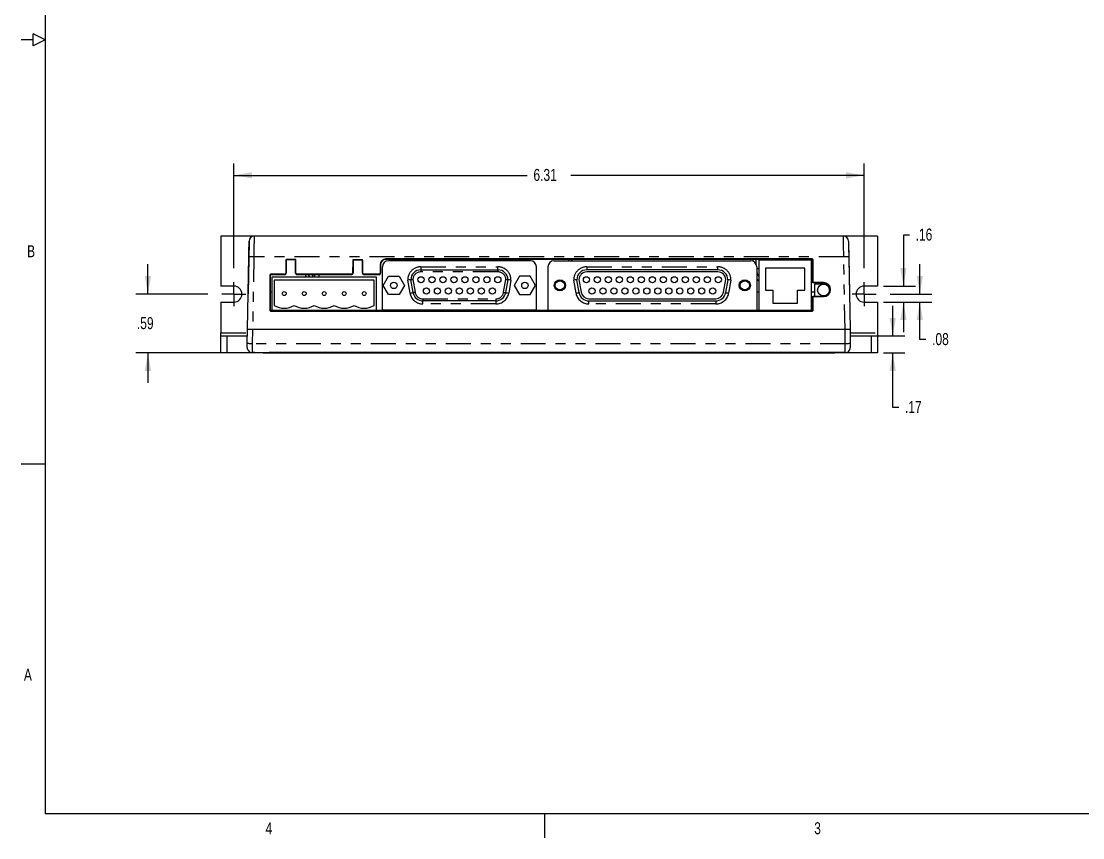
# Model space of a CAD drawing. Extents: x 0.3 to 21.7, y 0.5 to 16.5.
# Drawn here: x 0.26 to 10.89, y 0.51 to 8.69 of the extents above; entities that cross this region are included whole.
import ezdxf

# ---------------------------------------------------------------- set-up
doc = ezdxf.new("R2010")
doc.units = 0
doc.header["$PDSIZE"] = -1
doc.linetypes.add('PHANTOM', pattern=[0.5, 0.25, -0.05, 0.05, -0.05, 0.05, -0.05])
doc.layers.get('0').update_dxf_attribs({"linetype": 'CONTINUOUS'})
doc.layers.get('DEFPOINTS').update_dxf_attribs({"linetype": 'CONTINUOUS'})
doc.styles.add('SLDTEXTSTYLE0', font='TXT', dxfattribs={"width": 0.75})
doc.dimstyles.new('SLDDIMSTYLE0', dxfattribs={"dimtxt": 0.12, "dimasz": 0.18, "dimexe": 0.12, "dimexo": 0.0625, "dimgap": 0.03, "dimtad": 0, "dimtih": 1, "dimtoh": 1, "dimzin": 12, "dimtxsty": 'SLDTEXTSTYLE0', "dimsah": 1, "dimcen": 0.09, "dimclrd": 7, "dimclre": 7, "dimclrt": 7, "dimazin": 3, "dimtfac": 1, "dimtdec": 4, "dimtofl": 0, "dimtmove": 0, "dimatfit": 3, "dimtolj": 1, "dimtzin": 12})

# ---------------------------------------------------------------- blocks, each defined once
blk = doc.blocks.new('*D5')
at = {"color": 7}
for p, q in [((2.39, 6.215), (2.39, 7.264)), ((8.7, 6.215), (8.7, 7.264)), ((2.39, 7.144), (5.327, 7.144)), ((8.7, 7.144), (5.762, 7.144))]:
    blk.add_line(p, q, dxfattribs=at)
for points in [[(2.39, 7.144), (2.57, 7.113), (2.57, 7.175)], [(8.7, 7.144), (8.52, 7.175), (8.52, 7.113)]]:
    blk.add_solid(points, dxfattribs=at)
at = {"layer": 'DEFPOINTS', "color": 7}
for p in [(2.39, 6.155), (8.7, 6.155)]:
    blk.add_point(p, dxfattribs=at)
at = {"color": 7, "insert": (5.389, 7.208), "char_height": 0.12, "attachment_point": 1, "style": 'SLDTEXTSTYLE0'}
blk.add_mtext('6.31', dxfattribs=at)
blk = doc.blocks.new('*D6')
at = {"color": 7}
for p, q in [((1.529, 5.955), (1.529, 6.255)), ((2.13, 5.955), (1.409, 5.955)), ((2.33, 5.365), (1.409, 5.365)), ((1.529, 5.365), (1.529, 5.065))]:
    blk.add_line(p, q, dxfattribs=at)
for points in [[(1.529, 5.955), (1.56, 6.135), (1.497, 6.135)], [(1.529, 5.365), (1.497, 5.185), (1.56, 5.185)]]:
    blk.add_solid(points, dxfattribs=at)
at = {"layer": 'DEFPOINTS', "color": 7}
for p in [(2.19, 5.955), (2.39, 5.365)]:
    blk.add_point(p, dxfattribs=at)
at = {"color": 7, "insert": (1.418, 5.724), "char_height": 0.12, "attachment_point": 1, "style": 'SLDTEXTSTYLE0'}
blk.add_mtext('.59', dxfattribs=at)
blk = doc.blocks.new('*D7')
at = {"color": 7}
for p, q in [((9.258, 5.955), (9.258, 6.255)), ((8.96, 5.955), (9.378, 5.955)), ((8.893, 5.875), (9.378, 5.875)), ((9.258, 5.5), (9.258, 5.875)), ((9.318, 5.5), (9.258, 5.5))]:
    blk.add_line(p, q, dxfattribs=at)
for points in [[(9.258, 5.955), (9.289, 6.135), (9.227, 6.135)], [(9.258, 5.875), (9.227, 5.695), (9.289, 5.695)]]:
    blk.add_solid(points, dxfattribs=at)
at = {"layer": 'DEFPOINTS', "color": 7}
for p in [(8.9, 5.955), (8.833, 5.875)]:
    blk.add_point(p, dxfattribs=at)
at = {"color": 7, "insert": (9.381, 5.564), "char_height": 0.12, "attachment_point": 1, "style": 'SLDTEXTSTYLE0'}
blk.add_mtext('.08', dxfattribs=at)
blk = doc.blocks.new('*D8')
at = {"color": 7}
for p, q in [((9.154, 6.546), (9.094, 6.546)), ((9.094, 6.546), (9.094, 6.035)), ((8.893, 6.035), (9.214, 6.035)), ((8.893, 5.875), (9.214, 5.875)), ((9.094, 5.875), (9.094, 5.575))]:
    blk.add_line(p, q, dxfattribs=at)
for points in [[(9.094, 6.035), (9.125, 6.215), (9.063, 6.215)], [(9.094, 5.875), (9.063, 5.695), (9.125, 5.695)]]:
    blk.add_solid(points, dxfattribs=at)
at = {"layer": 'DEFPOINTS', "color": 7}
for p in [(8.833, 6.035), (8.833, 5.875)]:
    blk.add_point(p, dxfattribs=at)
at = {"color": 7, "insert": (9.216, 6.611), "char_height": 0.12, "attachment_point": 1, "style": 'SLDTEXTSTYLE0'}
blk.add_mtext('.16', dxfattribs=at)
blk = doc.blocks.new('*D9')
at = {"color": 7}
for p, q in [((8.987, 5.536), (8.987, 5.836)), ((8.76, 5.536), (9.107, 5.536)), ((8.893, 5.365), (9.107, 5.365)), ((8.987, 4.82), (8.987, 5.365)), ((9.047, 4.82), (8.987, 4.82))]:
    blk.add_line(p, q, dxfattribs=at)
for points in [[(8.987, 5.536), (9.018, 5.716), (8.955, 5.716)], [(8.987, 5.365), (8.955, 5.185), (9.018, 5.185)]]:
    blk.add_solid(points, dxfattribs=at)
at = {"layer": 'DEFPOINTS', "color": 7}
for p in [(8.7, 5.536), (8.833, 5.365)]:
    blk.add_point(p, dxfattribs=at)
at = {"color": 7, "insert": (9.109, 4.884), "char_height": 0.12, "attachment_point": 1, "style": 'SLDTEXTSTYLE0'}
blk.add_mtext('.17', dxfattribs=at)
blk = doc.blocks.new('SW_CENTERMARK0')
at = {"color": 7, "linetype": 'CONTINUOUS'}
for q in [(2.39, 6.075), (2.27, 5.955), (2.39, 5.835), (2.51, 5.955)]:
    blk.add_line((2.39, 5.955), q, dxfattribs=at)
blk = doc.blocks.new('SW_CENTERMARK1')
at = {"color": 7, "linetype": 'CONTINUOUS'}
for q in [(8.7, 6.075), (8.58, 5.955), (8.7, 5.835), (8.82, 5.955)]:
    blk.add_line((8.7, 5.955), q, dxfattribs=at)

msp = doc.modelspace()

# ---------------------------------------------------------------- linework, layer by layer
at = {"color": 7, "linetype": 'CONTINUOUS'}
for p, q in [((0.5, 16.25), (0.5, 0.75)), ((0.5, 8.5), (0.38, 8.56)), ((0.38, 8.44), (0.38, 8.56)), ((0.38, 8.5), (0.26, 8.5)), ((0.5, 8.5), (0.38, 8.44)), ((2.2576, 6.535), (2.2576, 6.035)), ((2.5917, 6.535), (2.2576, 6.535)), ((2.5417, 6.4859), (2.5325, 5.9558)), ((8.4934, 6.535), (2.5917, 6.535)), ((2.6676, 6.535), (2.5917, 6.535)), ((2.7301, 6.535), (2.6676, 6.535)), ((8.4176, 6.535), (8.3551, 6.535)), ((8.4934, 6.535), (8.4176, 6.535)), ((8.8326, 6.535), (8.4934, 6.535)), ((8.5434, 6.4859), (8.5527, 5.9558)), ((8.8326, 6.535), (8.8326, 6.035)), ((2.5263, 5.6009), (2.539, 6.3287)), ((2.9089, 6.294), (2.9088, 6.164)), ((2.9129, 6.294), (2.9127, 6.164)), ((3.0026, 6.3026), (2.9176, 6.3026)), ((3.0026, 6.2987), (2.9176, 6.2987)), ((3.0074, 6.164), (3.0073, 6.294)), ((3.0113, 6.164), (3.0112, 6.294)), ((3.5789, 6.2903), (3.5788, 6.164)), ((3.5829, 6.2903), (3.5827, 6.164)), ((3.6726, 6.2989), (3.5876, 6.2989)), ((3.6726, 6.295), (3.5876, 6.295)), ((3.6774, 6.164), (3.6773, 6.2903)), ((3.6813, 6.164), (3.6812, 6.2903)), ((8.1816, 6.3066), (3.9126, 6.3066)), ((8.1816, 6.3027), (3.9126, 6.3027)), ((5.3581, 6.289), (3.9371, 6.289)), ((4.0521, 6.289), (4.0521, 6.3027)), ((4.9345, 6.3027), (4.9345, 6.289)), ((5.5946, 6.289), (7.5646, 6.289)), ((7.6193, 6.2536), (7.6184, 6.3027)), ((8.1721, 6.293), (7.6471, 6.293)), ((7.6471, 6.293), (7.6471, 5.795)), ((7.734, 6.3027), (7.7244, 6.293)), ((7.8608, 6.293), (7.8512, 6.3027)), ((7.9667, 6.3027), (7.9666, 6.293)), ((8.1721, 5.795), (8.1721, 6.293)), ((8.1865, 6.0669), (8.1863, 6.298)), ((8.1904, 6.0709), (8.1902, 6.298)), ((8.5462, 6.3287), (8.5589, 5.6009)), ((3.8539, 6.248), (3.8538, 6.164)), ((3.8578, 6.248), (3.8577, 6.164)), ((3.8771, 5.795), (3.8771, 6.229)), ((4.2616, 6.1975), (5.0331, 6.1975)), ((5.4181, 5.795), (5.4181, 6.229)), ((5.5346, 6.229), (5.5346, 5.795)), ((7.2356, 6.1975), (5.9236, 6.1975)), ((7.2356, 6.1765), (5.9236, 6.1765)), ((7.6246, 6.229), (7.6246, 5.795)), ((8.1071, 6.213), (7.7121, 6.213)), ((7.7121, 6.213), (7.7121, 5.993)), ((8.1071, 5.993), (8.1071, 6.213)), ((2.7488, 6.144), (2.7485, 5.794)), ((2.7527, 6.144), (2.7524, 5.794)), ((2.8976, 6.1528), (2.7576, 6.1528)), ((2.8976, 6.1488), (2.7576, 6.1488)), ((3.8186, 6.125), (2.7686, 6.125)), ((2.7686, 6.125), (2.7686, 5.795)), ((3.7936, 6.094), (2.7936, 6.094)), ((2.7936, 6.094), (2.7936, 5.8418)), ((3.5676, 6.1528), (3.0226, 6.1528)), ((3.5676, 6.1488), (3.0226, 6.1488)), ((3.2002, 6.125), (3.2002, 6.1488)), ((3.8426, 6.1528), (3.6926, 6.1528)), ((3.8426, 6.1488), (3.6926, 6.1488)), ((3.7936, 5.8418), (3.7936, 6.094)), ((3.8186, 5.795), (3.8186, 6.125)), ((3.8848, 6.042), (3.9382, 6.1345)), ((3.9382, 6.1345), (4.045, 6.1345)), ((4.045, 6.1345), (4.0984, 6.042)), ((4.1842, 5.9691), (4.1616, 6.0975)), ((5.1331, 6.0975), (5.1104, 5.9691)), ((5.2502, 6.1345), (5.1968, 6.042)), ((5.357, 6.1345), (5.2502, 6.1345)), ((5.4104, 6.042), (5.357, 6.1345)), ((5.8462, 5.9691), (5.8236, 6.0975)), ((5.8446, 6.0992), (5.8669, 5.9728)), ((7.2923, 5.9728), (7.3146, 6.0992)), ((7.3356, 6.0975), (7.3129, 5.9691)), ((8.1865, 6.0669), (8.1904, 6.0709)), ((8.2936, 6.0669), (8.1865, 6.0669)), ((8.2936, 6.0709), (8.1904, 6.0709)), ((2.3896, 6.035), (2.2576, 6.035)), ((2.7686, 5.975), (2.7526, 5.975)), ((3.9382, 5.9495), (3.8848, 6.042)), ((4.0984, 6.042), (4.045, 5.9495)), ((5.1968, 6.042), (5.2502, 5.9495)), ((5.357, 5.9495), (5.4104, 6.042)), ((7.6471, 5.975), (7.6246, 5.975)), ((7.7121, 5.993), (7.7846, 5.993)), ((7.7846, 5.993), (7.7846, 5.865)), ((8.0346, 5.865), (8.0346, 5.993)), ((8.0346, 5.993), (8.1071, 5.993)), ((8.2046, 5.975), (8.1721, 5.975)), ((8.2936, 6.054), (8.2046, 6.054)), ((8.2046, 6.054), (8.2046, 5.933)), ((8.3331, 6.054), (8.2936, 6.054)), ((8.8326, 6.035), (8.6996, 6.035)), ((2.2576, 5.875), (2.3896, 5.875)), ((2.2576, 5.875), (2.2576, 5.566)), ((4.045, 5.9495), (3.9382, 5.9495)), ((5.012, 5.8865), (4.2827, 5.8865)), ((5.2502, 5.9495), (5.357, 5.9495)), ((5.9447, 5.9075), (7.2145, 5.9075)), ((5.9447, 5.8865), (7.2145, 5.8865)), ((7.7846, 5.865), (8.0346, 5.865)), ((8.1808, 5.83), (8.1808, 5.865)), ((8.1868, 5.794), (8.1866, 5.933)), ((8.1866, 5.933), (8.1906, 5.929)), ((8.1866, 5.933), (8.2936, 5.933)), ((8.1907, 5.794), (8.1906, 5.929)), ((8.1906, 5.929), (8.2936, 5.929)), ((8.6996, 5.875), (8.8326, 5.875)), ((8.8326, 5.875), (8.8326, 5.566)), ((2.7524, 5.795), (2.7686, 5.795)), ((2.7576, 5.7888), (8.1816, 5.7888)), ((2.7576, 5.7849), (8.1816, 5.7849)), ((2.7686, 5.795), (3.8186, 5.795)), ((3.8186, 5.795), (3.8771, 5.795)), ((5.4181, 5.795), (3.8771, 5.795)), ((5.4181, 5.795), (5.5346, 5.795)), ((5.5346, 5.795), (7.6246, 5.795)), ((7.6246, 5.795), (7.6471, 5.795)), ((7.6471, 5.795), (8.1721, 5.795)), ((8.1721, 5.83), (8.1867, 5.83)), ((8.1721, 5.795), (8.1868, 5.795)), ((2.2576, 5.536), (2.2576, 5.566)), ((2.2576, 5.365), (2.2576, 5.536)), ((2.2576, 5.536), (2.3176, 5.536)), ((2.3176, 5.536), (2.5251, 5.536)), ((2.5238, 5.4592), (2.5263, 5.6009)), ((2.5763, 5.6), (2.5263, 5.6009)), ((8.5089, 5.6), (2.5763, 5.6)), ((2.5763, 5.6), (2.5763, 5.6)), ((8.5589, 5.6009), (8.5089, 5.6)), ((8.5089, 5.6), (8.5089, 5.6)), ((8.5589, 5.6009), (8.5614, 5.4592)), ((8.56, 5.536), (8.7726, 5.536)), ((8.7726, 5.536), (8.8326, 5.536)), ((8.8326, 5.566), (8.8326, 5.536)), ((8.8326, 5.536), (8.8326, 5.365)), ((2.3176, 5.365), (2.2576, 5.365)), ((2.6226, 5.365), (2.3176, 5.365)), ((2.5985, 5.369), (2.5731, 5.369)), ((2.5985, 5.369), (2.743, 5.369)), ((2.5985, 5.369), (2.5985, 5.369)), ((2.6826, 5.365), (2.6226, 5.365)), ((2.6826, 5.365), (2.6826, 5.369)), ((2.6826, 5.365), (8.4076, 5.365)), ((8.3421, 5.369), (2.743, 5.369)), ((2.743, 5.369), (2.743, 5.369)), ((8.4866, 5.369), (8.3421, 5.369)), ((8.3421, 5.369), (8.3421, 5.369)), ((8.4076, 5.369), (8.4076, 5.365)), ((8.4676, 5.365), (8.4076, 5.365)), ((8.7726, 5.365), (8.4676, 5.365)), ((8.4866, 5.369), (8.4866, 5.369)), ((8.5121, 5.369), (8.4866, 5.369)), ((8.8326, 5.365), (8.7726, 5.365)), ((0.5, 4.25), (0.26, 4.25)), ((21.5, 0.75), (0.5, 0.75)), ((5.5, 0.75), (5.5, 0.51))]:
    msp.add_line(p, q, dxfattribs=at)
at = {"color": 7, "linetype": 'PHANTOM'}
for p, q in [((2.589, 6.3287), (2.5763, 5.6)), ((8.4962, 6.3287), (2.589, 6.3287)), ((2.9129, 6.294), (2.9089, 6.294)), ((2.9176, 6.2987), (2.9176, 6.3026)), ((3.0026, 6.2987), (3.0026, 6.3026)), ((3.0073, 6.294), (3.0112, 6.294)), ((3.5829, 6.2903), (3.5789, 6.2903)), ((3.5876, 6.295), (3.5876, 6.2989)), ((3.6726, 6.295), (3.6726, 6.2989)), ((3.6773, 6.2903), (3.6812, 6.2903)), ((3.9126, 6.3027), (3.9126, 6.3066)), ((5.7463, 6.289), (5.7463, 6.3027)), ((7.5888, 6.2839), (7.5884, 6.3027)), ((7.6484, 6.3027), (7.6486, 6.293)), ((7.9366, 6.293), (7.9367, 6.3027)), ((7.9967, 6.3027), (7.9966, 6.293)), ((8.1816, 6.3027), (8.1816, 6.3066)), ((8.1863, 6.298), (8.1902, 6.298)), ((8.5089, 5.6), (8.4962, 6.3287)), ((3.8578, 6.248), (3.8539, 6.248)), ((4.2616, 6.2285), (4.2616, 6.1975)), ((4.2616, 6.2285), (5.0331, 6.2285)), ((4.2616, 6.1975), (4.2616, 6.1775)), ((5.0331, 6.1775), (4.2616, 6.1775)), ((5.0331, 6.1975), (5.0331, 6.2285)), ((5.0331, 6.1975), (5.0331, 6.1775)), ((5.9236, 6.2285), (5.9236, 6.1975)), ((5.9236, 6.2285), (7.2356, 6.2285)), ((7.2356, 6.1975), (7.2356, 6.2285)), ((2.7527, 6.144), (2.7488, 6.144)), ((2.7576, 6.1488), (2.7576, 6.1528)), ((2.8976, 6.1488), (2.8976, 6.1528)), ((2.9127, 6.164), (2.9088, 6.164)), ((3.0074, 6.164), (3.0113, 6.164)), ((3.0226, 6.1488), (3.0226, 6.1528)), ((3.2402, 6.1488), (3.2402, 6.125)), ((3.5676, 6.1488), (3.5676, 6.1528)), ((3.5827, 6.164), (3.5788, 6.164)), ((3.6774, 6.164), (3.6813, 6.164)), ((3.6926, 6.1488), (3.6926, 6.1528)), ((3.8426, 6.1488), (3.8426, 6.1528)), ((3.8577, 6.164), (3.8538, 6.164)), ((4.1537, 5.9638), (4.1306, 6.0946)), ((4.1816, 6.0992), (4.2039, 5.9726)), ((5.0908, 5.9726), (5.1131, 6.0992)), ((5.164, 6.0946), (5.141, 5.9638)), ((5.8157, 5.9638), (5.7926, 6.0946)), ((7.3665, 6.0946), (7.3435, 5.9638)), ((8.2936, 6.0669), (8.2936, 6.0709)), ((4.2827, 5.9065), (5.012, 5.9065)), ((4.2827, 5.9065), (4.2827, 5.8865)), ((4.2827, 5.8555), (4.2827, 5.8865)), ((5.012, 5.8555), (4.2827, 5.8555)), ((5.012, 5.9065), (5.012, 5.8865)), ((5.012, 5.8865), (5.012, 5.8555)), ((5.9447, 5.8555), (5.9447, 5.8865)), ((7.2145, 5.8555), (5.9447, 5.8555)), ((7.2145, 5.8865), (7.2145, 5.8555)), ((8.1808, 5.865), (8.1721, 5.865)), ((8.2936, 5.933), (8.2936, 5.929)), ((2.7524, 5.794), (2.7485, 5.794)), ((2.7576, 5.7888), (2.7576, 5.7849)), ((8.1816, 5.7888), (8.1816, 5.7849)), ((8.1868, 5.794), (8.1907, 5.794)), ((2.2576, 5.566), (2.5257, 5.566)), ((2.3176, 5.536), (2.3176, 5.365)), ((2.5763, 5.6), (2.5738, 5.4574)), ((8.5114, 5.4574), (8.5089, 5.6)), ((8.5595, 5.566), (8.8326, 5.566)), ((8.7726, 5.365), (8.7726, 5.536)), ((8.5114, 5.4574), (2.5738, 5.4574)), ((2.6226, 5.365), (2.6226, 5.369)), ((8.4676, 5.369), (8.4676, 5.365))]:
    msp.add_line(p, q, dxfattribs=at)
at = {"color": 7, "linetype": 'CONTINUOUS', "flags": 128}
for points in [[(2.539, 6.3287), (2.5395, 6.3595), (2.54, 6.389), (2.5405, 6.4162), (2.5409, 6.44), (2.5413, 6.4595), (2.5415, 6.474), (2.5417, 6.4829), (2.5417, 6.4859)], [(8.5434, 6.4859), (8.5435, 6.4829), (8.5436, 6.474), (8.5439, 6.4595), (8.5442, 6.44), (8.5447, 6.4162), (8.5451, 6.389), (8.5456, 6.3595), (8.5462, 6.3287)], [(4.105, 6.289), (4.0874, 6.3005), (4.0748, 6.3027)], [(4.9067, 6.3027), (4.89, 6.2949), (4.8814, 6.289)], [(3.15, 6.125), (3.1462, 6.1303), (3.1354, 6.1488)], [(2.5317, 5.91), (2.5317, 5.9109), (2.5317, 5.9135), (2.5318, 5.9177), (2.5319, 5.9233), (2.532, 5.9303), (2.5322, 5.9382), (2.5323, 5.9468), (2.5325, 5.9558)], [(8.5527, 5.9558), (8.5528, 5.9468), (8.553, 5.9382), (8.5531, 5.9303), (8.5533, 5.9233), (8.5534, 5.9177), (8.5534, 5.9135), (8.5535, 5.9109), (8.5535, 5.91)], [(2.5231, 5.4199), (2.5231, 5.4206), (2.5232, 5.4229), (2.5232, 5.4265), (2.5233, 5.4313), (2.5234, 5.4373), (2.5235, 5.4441), (2.5237, 5.4515), (2.5238, 5.4592)], [(8.5614, 5.4592), (8.5615, 5.4515), (8.5616, 5.4441), (8.5617, 5.4373), (8.5618, 5.4313), (8.5619, 5.4265), (8.562, 5.4229), (8.562, 5.4206), (8.562, 5.4199)]]:
    msp.add_lwpolyline(points, dxfattribs=at)
at = {"color": 7, "linetype": 'PHANTOM', "flags": 128}
for points in [[(2.5917, 6.535), (2.5917, 6.5311), (2.5915, 6.5194), (2.5913, 6.5004), (2.5909, 6.4748), (2.5905, 6.4436), (2.59, 6.4079), (2.5895, 6.3691), (2.589, 6.3287)], [(8.4962, 6.3287), (8.4957, 6.3691), (8.4951, 6.4079), (8.4947, 6.4436), (8.4942, 6.4748), (8.4939, 6.5004), (8.4937, 6.5194), (8.4935, 6.5311), (8.4934, 6.535)], [(2.589, 6.3287), (2.5792, 6.3288), (2.5698, 6.3289), (2.5612, 6.329), (2.5536, 6.329), (2.5474, 6.329), (2.5428, 6.3289), (2.5399, 6.3288), (2.539, 6.3287)], [(8.5462, 6.3287), (8.5452, 6.3288), (8.5424, 6.3289), (8.5378, 6.329), (8.5315, 6.329), (8.524, 6.329), (8.5153, 6.3289), (8.5059, 6.3288), (8.4962, 6.3287)], [(7.6246, 6.2122), (7.6251, 6.2122), (7.6288, 6.2122), (7.6333, 6.2122), (7.6385, 6.2122), (7.6442, 6.2123), (7.6471, 6.2123)], [(4.1537, 5.9638), (4.1596, 5.9648), (4.1654, 5.9658), (4.1706, 5.9667), (4.1753, 5.9676), (4.1791, 5.9682), (4.1819, 5.9687), (4.1836, 5.969), (4.1842, 5.9691)], [(4.2039, 5.9726), (4.2001, 5.9719), (4.1964, 5.9713), (4.193, 5.9707), (4.19, 5.9702), (4.1875, 5.9697), (4.1857, 5.9694), (4.1846, 5.9692), (4.1842, 5.9691)], [(5.0908, 5.9726), (5.0946, 5.9719), (5.0983, 5.9713), (5.1017, 5.9707), (5.1047, 5.9702), (5.1071, 5.9697), (5.1089, 5.9694), (5.1101, 5.9692), (5.1104, 5.9691)], [(5.1104, 5.9691), (5.111, 5.969), (5.1128, 5.9687), (5.1156, 5.9682), (5.1194, 5.9676), (5.124, 5.9667), (5.1293, 5.9658), (5.135, 5.9648), (5.141, 5.9638)], [(5.8157, 5.9638), (5.8216, 5.9648), (5.8274, 5.9658), (5.8326, 5.9667), (5.8373, 5.9676), (5.8411, 5.9682), (5.8439, 5.9687), (5.8456, 5.969), (5.8462, 5.9691)], [(7.3129, 5.9691), (7.3135, 5.969), (7.3153, 5.9687), (7.3181, 5.9682), (7.3219, 5.9676), (7.3265, 5.9667), (7.3318, 5.9658), (7.3375, 5.9648), (7.3435, 5.9638)], [(2.5738, 5.4574), (2.564, 5.4576), (2.5547, 5.4578), (2.546, 5.4581), (2.5384, 5.4583), (2.5322, 5.4585), (2.5276, 5.4588), (2.5248, 5.459), (2.5238, 5.4592)], [(2.5738, 5.4574), (2.5737, 5.4401), (2.5735, 5.4235), (2.5734, 5.4082), (2.5733, 5.3948), (2.5732, 5.3838), (2.5732, 5.3757), (2.5731, 5.3707), (2.5731, 5.369)], [(8.5614, 5.4592), (8.5604, 5.459), (8.5576, 5.4588), (8.5529, 5.4585), (8.5467, 5.4583), (8.5391, 5.4581), (8.5305, 5.4578), (8.5211, 5.4576), (8.5114, 5.4574)], [(8.5121, 5.369), (8.512, 5.3707), (8.512, 5.3757), (8.5119, 5.3838), (8.5119, 5.3948), (8.5117, 5.4082), (8.5116, 5.4235), (8.5115, 5.4401), (8.5114, 5.4574)]]:
    msp.add_lwpolyline(points, dxfattribs=at)
at = {"color": 7, "linetype": 'CONTINUOUS'}
for centre, radius in [((3.9916, 6.042), 0.0325), ((4.2626, 6.098), 0.031), ((4.3726, 6.098), 0.031), ((4.4826, 6.098), 0.031), ((4.5926, 6.098), 0.031), ((4.7026, 6.098), 0.031), ((4.8126, 6.098), 0.031), ((4.9226, 6.098), 0.031), ((5.0326, 6.098), 0.031), ((5.3036, 6.042), 0.0325), ((5.6536, 6.042), 0.056), ((5.6536, 6.042), 0.046), ((5.9196, 6.098), 0.031), ((6.0296, 6.098), 0.031), ((6.1396, 6.098), 0.031), ((6.2496, 6.098), 0.031), ((6.3596, 6.098), 0.031), ((6.4696, 6.098), 0.031), ((6.5796, 6.098), 0.031), ((6.6896, 6.098), 0.031), ((6.7996, 6.098), 0.031), ((6.9096, 6.098), 0.031), ((7.0196, 6.098), 0.031), ((7.1296, 6.098), 0.031), ((7.2396, 6.098), 0.031), ((7.5056, 6.042), 0.056), ((7.5056, 6.042), 0.046), ((2.8936, 5.96), 0.0195), ((3.0936, 5.96), 0.0195), ((3.2936, 5.96), 0.0195), ((3.4936, 5.96), 0.0195), ((3.6936, 5.96), 0.0195), ((4.3176, 5.986), 0.031), ((4.4276, 5.986), 0.031), ((4.5376, 5.986), 0.031), ((4.6476, 5.986), 0.031), ((4.7576, 5.986), 0.031), ((4.8676, 5.986), 0.031), ((4.9776, 5.986), 0.031), ((5.9746, 5.986), 0.031), ((6.0846, 5.986), 0.031), ((6.1946, 5.986), 0.031), ((6.3046, 5.986), 0.031), ((6.4146, 5.986), 0.031), ((6.5246, 5.986), 0.031), ((6.6346, 5.986), 0.031), ((6.7446, 5.986), 0.031), ((6.8546, 5.986), 0.031), ((6.9646, 5.986), 0.031), ((7.0746, 5.986), 0.031), ((7.1846, 5.986), 0.031), ((8.2936, 5.995), 0.059)]:
    msp.add_circle(centre, radius, dxfattribs=at)
for centre, radius, start, end in [((2.5917, 6.485), 0.05, 90, 179), ((8.4934, 6.485), 0.05, 1, 90), ((2.9176, 6.294), 0.00865, 90.00003, 179.94747), ((2.9176, 6.294), 0.00472, 89.99829, 179.94912), ((3.0026, 6.294), 0.00865, 0.05253, 89.99997), ((3.0026, 6.294), 0.00472, 0.05087, 90.00171), ((3.5876, 6.2903), 0.00865, 89.99993, 179.94711), ((3.5876, 6.2903), 0.00472, 89.99811, 179.94845), ((3.6726, 6.2903), 0.00865, 0.05289, 89.9991), ((3.6726, 6.2903), 0.00472, 0.05154, 90.00011), ((3.9126, 6.2479), 0.0587, 90.00017, 179.9474), ((3.9126, 6.2479), 0.0548, 90.00003, 179.94762), ((3.9371, 6.229), 0.06, 90, 180), ((5.3581, 6.229), 0.06, 0, 90), ((5.5946, 6.229), 0.06, 90, 180), ((5.7463, 6.2668), 0.04, 33.71071, 63.86088), ((7.5646, 6.229), 0.06, 0, 90), ((7.7926, 6.235), 0.083, 125.33623, 135.66958), ((7.7926, 6.235), 0.069, 101.10049, 122.79861), ((7.7926, 6.235), 0.069, 57.20139, 78.89951), ((7.7926, 6.235), 0.083, 44.33042, 54.66377), ((8.1816, 6.298), 0.00864, 0.05113, 90.00042), ((8.1816, 6.298), 0.00471, 0.04894, 90.00101), ((4.2616, 6.0975), 0.1, 90, 180), ((5.0331, 6.0975), 0.1, 0, 90), ((5.9236, 6.0975), 0.1, 90, 180), ((5.9236, 6.0975), 0.079, 90, 178.74531), ((7.2356, 6.0975), 0.1, 0, 90), ((7.2356, 6.0975), 0.079, 1.25469, 90), ((7.77, 6.215), 0.15, 194.21872, 214.97889), ((2.7576, 6.144), 0.00879, 89.99873, 179.94816), ((2.7576, 6.144), 0.00485, 90.00337, 179.9438), ((2.8976, 6.164), 0.0112, 270.00015, 359.94633), ((2.8976, 6.164), 0.0152, 270.00066, 359.94584), ((3.0226, 6.164), 0.0152, 180.05227, 270.00012), ((3.0226, 6.164), 0.0112, 180.05366, 269.99985), ((3.5676, 6.164), 0.0112, 269.99962, 359.94761), ((3.5676, 6.164), 0.0152, 270.00027, 359.94678), ((3.6926, 6.164), 0.0152, 180.05227, 270.00012), ((3.6926, 6.164), 0.0112, 180.05239, 270.00038), ((3.8426, 6.164), 0.0112, 269.99962, 359.94761), ((3.8426, 6.164), 0.0152, 269.99988, 359.94773), ((4.4083, 3.2893), 2.819, 95.02169, 95.65385), ((4.3329, 4.1447), 1.9603, 94.42696, 95.01402), ((4.9618, 4.1447), 1.9603, 84.98596, 85.57303), ((4.8863, 3.2892), 2.8192, 84.34617, 84.9783), ((6.0703, 3.2892), 2.8192, 95.0217, 95.65383), ((7.0888, 3.2893), 2.819, 84.34615, 84.97831), ((8.2936, 5.9999), 0.0709, 270.00003, 89.99997), ((8.2936, 5.9999), 0.067, 269.9998, 90.0002), ((2.3896, 5.955), 0.08, 270, 90), ((4.2827, 5.9865), 0.1, 190, 270), ((5.012, 5.9865), 0.1, 270, 350), ((5.9447, 5.9865), 0.1, 190, 270), ((5.9447, 5.9865), 0.079, 190, 270), ((7.2145, 5.9865), 0.079, 270, 350), ((7.2145, 5.9865), 0.1, 270, 350), ((8.6996, 5.955), 0.08, 90, 270), ((8.1558, 5.865), 0.025, 0, 49.4911), ((2.7576, 5.794), 0.00911, 179.94765, 269.99954), ((2.7576, 5.794), 0.00517, 179.94879, 269.99763), ((2.8936, 6.001), 0.188, 237.86507, 302.13493), ((3.0936, 6.001), 0.188, 237.86507, 302.13493), ((3.2936, 6.001), 0.188, 237.86507, 302.13493), ((3.4936, 6.001), 0.188, 237.86507, 302.13493), ((3.6936, 6.001), 0.188, 237.86507, 302.13493), ((8.1816, 5.794), 0.00911, 269.99916, 0.05365), ((8.1816, 5.794), 0.00517, 269.9995, 0.05407), ((2.5731, 5.419), 0.05, 179, 270), ((8.5121, 5.419), 0.05, 270, 1)]:
    msp.add_arc(centre, radius, start, end, dxfattribs=at)
at = {"color": 7, "linetype": 'PHANTOM'}
for centre, radius, start, end in [((4.2616, 6.0975), 0.131, 90, 181.26559), ((4.2616, 6.0975), 0.08, 90, 178.8161), ((5.0331, 6.0975), 0.131, 358.73441, 90), ((5.0331, 6.0975), 0.08, 1.1839, 90), ((5.9236, 6.0975), 0.131, 90, 181.26559), ((7.2356, 6.0975), 0.131, 358.73441, 90), ((3.27, 6.215), 0.18, 201.56158, 210), ((3.27, 6.2145), 0.12, 213.15303, 228.21475), ((7.77, 6.215), 0.18, 216.11814, 226.93691), ((4.2827, 5.9865), 0.131, 190, 270), ((4.2827, 5.9865), 0.08, 190, 270), ((5.012, 5.9865), 0.08, 270, 350), ((5.012, 5.9865), 0.131, 270, 350), ((5.9447, 5.9865), 0.131, 190, 270), ((7.2145, 5.9865), 0.131, 270, 350)]:
    msp.add_arc(centre, radius, start, end, dxfattribs=at)

# ---------------------------------------------------------------- block references
for name in ['SW_CENTERMARK0', 'SW_CENTERMARK1']:
    msp.add_blockref(name, (0, 0))

# ---------------------------------------------------------------- texts
at = {"color": 7, "char_height": 0.12, "attachment_point": 1, "style": 'SLDTEXTSTYLE0'}
for s, insert in [('B', (0.3185, 6.4439)), ('A', (0.2866, 2.2021)), ('4', (2.7061, 0.6636)), ('3', (8.2007, 0.6654))]:
    msp.add_mtext(s, dxfattribs=dict(at, insert=insert))

# ---------------------------------------------------------------- dimensions: what is measured, and where the dimension line sits
at = {"color": 7}
dim = msp.add_linear_dim(base=(8.6996, 7.1441), p1=(2.3896, 6.155), p2=(8.6996, 6.155), dimstyle='SLDDIMSTYLE0', dxfattribs=at)
dim.commit()
dim.dimension.update_dxf_attribs({"geometry": '*D5', "text_midpoint": (5.5446, 7.1441), "dimtype": 160})
for base, p1, p2, picture, middle in [((9.0939, 6.035), (8.8326, 5.875), (8.8326, 6.035), '*D8', (9.0939, 6.5464)), ((1.5286, 5.955), (2.3896, 5.365), (2.1896, 5.955), '*D6', (1.5286, 5.66)), ((9.2582, 5.875), (8.8996, 5.955), (8.8326, 5.875), '*D7', (9.2582, 5.4998)), ((8.9866, 5.365), (8.6996, 5.536), (8.8326, 5.365), '*D9', (8.9866, 4.8197))]:
    dim = msp.add_linear_dim(base=base, p1=p1, p2=p2, angle=90, dimstyle='SLDDIMSTYLE0', dxfattribs=at)
    dim.commit()
    dim.dimension.update_dxf_attribs({"geometry": picture, "text_midpoint": middle, "dimtype": 160})

doc.saveas('drawing.dxf')
